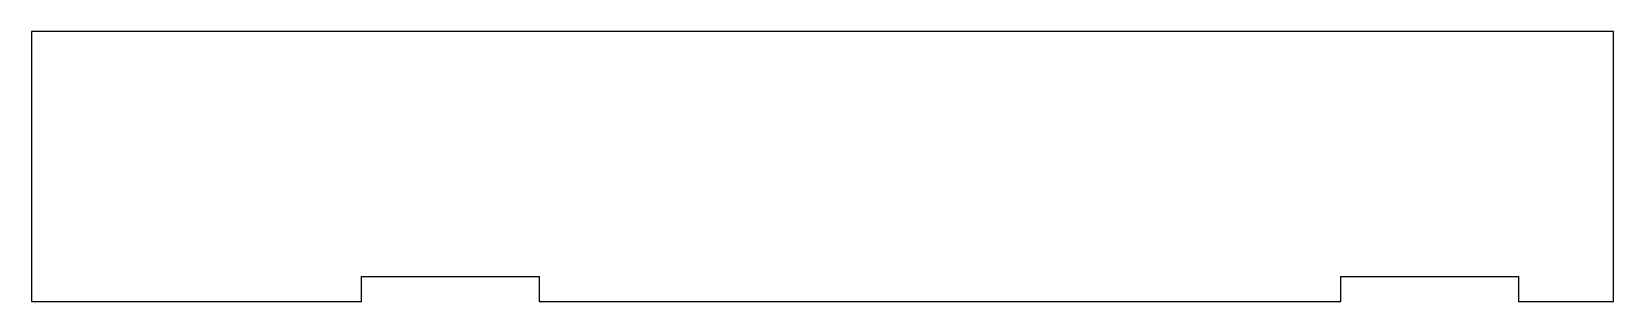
# Model space of a CAD drawing. Header units: metres. Extents: x -18.5 to 13.8, y -1.1 to 46.5.
# Drawn here: x -18.55 to 13.75, y 41 to 46.5 of the extents above.
import ezdxf

# ---------------------------------------------------------------- set-up
doc = ezdxf.new("R2010")
doc.units = ezdxf.units.M

msp = doc.modelspace()

# ---------------------------------------------------------------- linework, layer by layer
for p, q in [((-17.14, 46.5), (-18.55, 46.5)), ((-18.55, 46.5), (-18.55, 46.223)), ((-18.55, 46.223), (-18.55, 45.854)), ((-12.5, 46.5), (-17.14, 46.5)), ((-12.316, 46.5), (-12.5, 46.5)), ((-12.055, 46.5), (-12.316, 46.5)), ((-12.316, 46.5), (-12.316, 46.5)), ((-11.729, 46.5), (-12.055, 46.5)), ((-11.358, 46.5), (-11.729, 46.5)), ((-10.975, 46.5), (-11.358, 46.5)), ((-10.615, 46.5), (-10.975, 46.5)), ((-10.315, 46.5), (-10.615, 46.5)), ((-10.103, 46.5), (-10.315, 46.5)), ((-9.994, 46.5), (-10.103, 46.5)), ((-5.448, 46.5), (-9.994, 46.5)), ((9.714, 46.5), (-5.448, 46.5)), ((9.866, 46.5), (9.714, 46.5)), ((10.106, 46.5), (9.866, 46.5)), ((10.416, 46.5), (10.106, 46.5)), ((10.765, 46.5), (10.416, 46.5)), ((11.121, 46.5), (10.765, 46.5)), ((11.449, 46.5), (11.121, 46.5)), ((11.724, 46.5), (11.449, 46.5)), ((11.928, 46.5), (11.724, 46.5)), ((13.75, 46.5), (11.928, 46.5)), ((13.75, 41.841), (13.75, 46.5)), ((-18.55, 45.854), (-18.55, 45.82)), ((-18.55, 45.82), (-18.55, 45.75)), ((-18.55, 45.75), (-18.55, 45.645)), ((-18.55, 45.645), (-18.55, 45.51)), ((-18.55, 45.51), (-18.55, 41.635)), ((13.75, 40.995), (13.75, 41.841)), ((-18.55, 41.635), (-18.55, 41.619)), ((-18.55, 41.619), (-18.55, 41.599)), ((-18.55, 41.599), (-18.55, 40.995)), ((-11.814, 40.995), (-11.814, 41.5)), ((-11.814, 41.5), (-9.976, 41.5)), ((-9.976, 41.5), (-8.186, 41.5)), ((-8.186, 41.5), (-8.186, 40.995)), ((8.186, 40.995), (8.186, 41.5)), ((8.186, 41.5), (10.024, 41.5)), ((10.024, 41.5), (11.814, 41.5)), ((11.814, 41.5), (11.814, 40.995)), ((-18.55, 40.995), (-14.627, 40.995)), ((-14.627, 40.995), (-11.814, 40.995)), ((-8.186, 40.995), (-1.294, 40.995)), ((-1.294, 40.995), (8.186, 40.995)), ((11.814, 40.995), (12.532, 40.995)), ((12.532, 40.995), (13.75, 40.995))]:
    msp.add_line(p, q)

doc.saveas('drawing.dxf')
